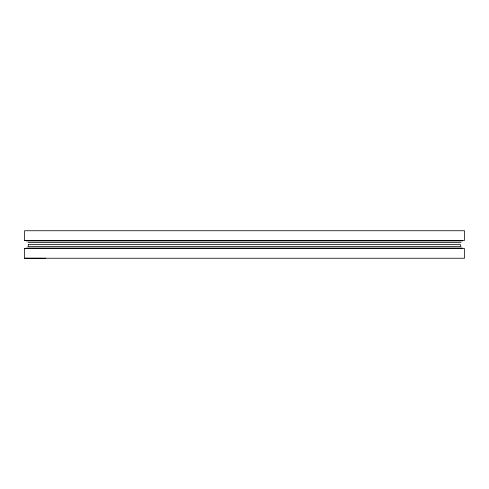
<?xml version="1.0" encoding="UTF-8"?>
<svg xmlns="http://www.w3.org/2000/svg" width="489" height="489" viewBox="0 0 489 489"><rect width="100%" height="100%" fill="white"/><g stroke="black" fill="none" stroke-linecap="round" stroke-linejoin="round"><path stroke-width="0.73" d="M45.746 258.241L24.548 258.241L24.548 248.614L26.051 248.614M24.45 240.368L464.55 240.368L464.55 230.741L24.548 230.741L24.548 240.368L32.794 240.368M24.548 248.614L32.794 248.614M37.152 240.368L32.867 240.368M42.402 240.368L37.286 240.368M32.867 248.614L37.152 248.614M37.286 248.614L42.402 248.614M26.51 240.918L462.429 240.918M28.02 242.428L460.919 242.428M26.51 248.064L462.429 248.064M24.45 248.614L464.55 248.614L464.55 258.241L24.548 258.241M26.479 240.386L24.548 240.368M28.576 244.488L28.02 246.554L460.919 246.554L460.369 244.488L28.576 244.488"/></g></svg>
